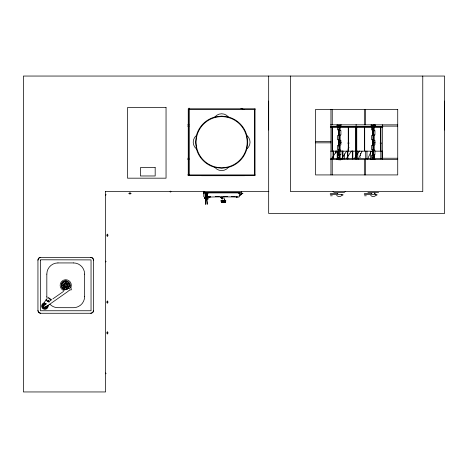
<?xml version="1.0" encoding="UTF-8"?>
<svg xmlns="http://www.w3.org/2000/svg" width="468" height="468" viewBox="0 0 468 468"><rect width="100%" height="100%" fill="white"/><g stroke="black" fill="none" stroke-linecap="round" stroke-linejoin="round"><path stroke-width="0.7" d="M268.673 129.987L268.673 101.088M444.6 129.987L444.6 101.088M205.236 197.888L205.306 198.338M205.306 198.122L205.312 197.443M205.475 198.122L205.481 197.66M205.236 197.742L205.329 196.993L205.37 197.601M205.475 198.338L205.44 198.04M205.44 197.742L205.481 197.443M205.692 195.431C205.692 192.74 205.92 196.87 205.774 195.384M205.446 197.601L205.499 196.993L205.159 196.993L205.165 197.601M205.23 198.175L205.288 198.789L205.195 198.175M205.241 197.484L205.317 197.256M205.446 197.484L205.493 197.022M205.44 198.297L205.405 198.122M205.68 197.859L205.546 204.37L205.598 203.738A8.354 0.345 89.5 0 0 205.639 201.954L205.774 199.128M225.014 200.678L224.792 201.983L225.055 200.678M206.616 196.472L206.669 197.25M37.943 260.185L38.745 258.207L40.704 257.388L90.78 257.388L92.746 258.207L93.559 260.185M225.383 200.678L225.307 201.989L225.716 201.96M225.459 201.96L225.5 200.678L225.459 201.96L224.991 201.96M222.171 199.198L222.154 199.333M90.78 257.382A2.744 2.744 0 0 1 93.553 260.138L93.559 310.524L92.74 312.484L90.78 313.267L40.704 313.267L38.756 312.472L37.943 310.524L37.943 260.138A2.744 2.744 0 0 1 40.704 257.382M225.734 200.678L225.605 201.995L225.787 200.678L221.066 200.678M225.365 202L225.436 200.678M209.687 197.092L209.962 196.771L210.255 197.092M236.469 197.081L236.749 196.765L237.036 197.081M238.575 193.032L238.774 192.722M206.575 195.367C206.411 196.882 206.528 192.722 206.628 195.431A1.287 1.287 0 0 1 205.733 194.191C206.136 192.237 205.247 194.05 204.773 193.325M340.511 142.734L340.464 142.336M61.372 284.725C61.952 278.22 72.552 281.087 69.808 287.001M70.03 286.463L70.106 285.884M66.316 289.692L66.889 289.616C62.981 290.874 59.6 285.667 62.244 282.613M196.437 135.433L195.548 142.184L196.437 148.935A26.085 26.085 0 0 0 214.882 167.38L221.633 168.269L228.384 167.38A26.085 26.085 0 0 0 246.829 148.935L247.718 142.184L246.829 135.433A26.085 26.085 0 0 0 228.384 116.988L221.633 116.099L214.882 116.988A26.085 26.085 0 0 0 196.437 135.433A8.681 8.681 0 0 0 196.437 148.935M206.47 193.547L207.102 193.465M241.301 193.547L241.623 193.225L242.863 193.547L242.863 193.237M48.192 300.52C49.21 302.275 48.877 299.35 48.485 300.538M205.353 192.524L205.119 196.753M341.815 194.641L341.658 195.285L342.781 195.285L343.05 194.641L330.227 194.641M375.845 194.641L375.687 195.285L376.81 195.285L377.079 194.641L364.262 194.641M71.604 288.967L70.843 290.195M67.655 288.972L66.567 286.761L66.912 286.498L68.451 288.031M241.283 194.05C240.423 193.571 240.412 194.489 241.26 193.881M374.622 193.793L374.628 193.085M206.745 199.309L206.721 198.795M358.312 159.102L362.027 151.187M367.579 159.061L371.294 151.152M222.265 198.069L221.82 198.052L224.517 198.11M340.464 142.804L340.488 142.167M331.537 158.769L336.714 151.006M340.675 160.068L346.648 151.106M347.841 149.315L349.04 147.525M346.267 158.722L351.526 151.006M354.294 158.594L359.553 150.877M340.505 143.091L340.575 142.98A0.661 0.468 -90 0 0 340.575 142.155L340.505 142.05M42.793 304.598L45.87 300.181L48.526 302.035M48.66 298.432L50.784 299.877M47.005 307.54L49.315 304.229M221.352 198.052L221.504 197.841C220.621 197.666 221.972 198.648 221.504 197.841M224.792 201.983L221.99 201.995L222.054 200.678M374.716 193.694L374.798 193.261M374.663 143.167L374.886 142.845A0.626 0.439 -90 0 0 374.886 142.29L374.663 141.974M223.862 202.404L223.569 202.34A1.819 0.638 -63.6 0 0 223.634 202.498L223.634 202.498A1.737 0.638 -59.7 0 1 223.587 202.404M170.305 191.178C169.393 192.301 171.639 192.301 170.726 191.178M241.236 194.267C241.002 192.734 240.961 195.232 241.225 193.711M62.601 282.151L63.063 281.794M341.412 195.77C340.084 196.946 337.603 196.841 336.662 195.238M375.441 195.77C374.113 196.946 371.633 196.841 370.697 195.238M221.82 198.052L222.119 197.841L222.154 198.221M49.228 301.456L50.994 300.216M52.878 298.888L63.59 291.365M49.122 304.668L68.375 291.137M239.195 196.08L241.751 194.191A0.866 0.866 0 0 0 241.669 193.606L241.248 193.249M340.529 143.231L340.856 142.845A0.626 0.439 -90 0 0 340.856 142.29L340.529 141.909M64.9 286.749A1.673 1.673 0 0 0 67.386 285.603A1.673 1.673 0 0 0 65.456 283.655A1.673 1.673 0 0 0 64.286 286.135C61.893 289.154 60.325 285.316 64.128 285.732L64.069 285.293C60.501 286.709 61.045 282.59 64.134 284.86L64.297 284.456C60.501 283.883 63.022 280.589 64.566 284.111L64.912 283.848C61.911 281.443 65.731 279.858 65.315 283.684L65.748 283.626C64.344 280.034 68.445 280.584 66.181 283.69L66.585 283.86C67.152 280.039 70.428 282.573 66.93 284.129L67.193 284.474C69.586 281.455 71.159 285.293 67.357 284.883L67.41 285.316C70.984 283.906 70.44 288.019 67.351 285.749L67.181 286.153L69.059 287.235M208.137 199.14L208.166 196.782M225.161 202.281L225.026 202.34A2.937 2.504 -40.2 0 1 224.587 202.498L224.459 202.533A2.948 2.592 -42.9 0 0 225.009 202.346L225.026 202.34M64.057 281.215L64.59 280.993M345.483 191.623L345.01 191.769M224.745 199.526L224.646 199.017L224.728 199.514M65.169 280.917L65.742 280.841M207.096 194.495L206.698 194.191L207.096 193.887M105.587 195.174L106.101 194.752L105.587 194.337M105.587 261.945L106.101 261.53L105.587 261.109M105.587 373.827L106.101 373.411L105.587 372.99M67.222 289.277L66.731 289.031L66.163 286.931L65.731 286.983C67.135 290.575 63.04 290.025 65.298 286.925L64.9 286.755C64.327 290.569 61.051 288.036 64.555 286.486L64.291 286.135M255.13 109.436L188.885 109.436L188.885 174.927M187.656 124.845L189.054 124.845M330.455 124.845L397.73 124.845M340.23 125.079L338.305 125.079L338.305 125.722L336.907 125.722M372.85 125.079L374.774 125.079L374.774 125.722M339.177 125.722L340.64 125.722M371.142 125.722L372.592 125.722M373.903 125.722L375.359 125.722M187.656 126.132L189.054 126.132M382.321 126.132L397.73 126.132M330.665 126.518L355.475 126.518L355.475 158.623L330.665 158.623M382.297 126.518L356.756 126.518L356.756 158.623L382.297 158.623M330.297 126.904L382.935 126.904M339.499 127.074L338.861 127.074L338.861 158.067L339.499 158.067M373.528 127.074L372.891 127.074L372.891 158.067L373.528 158.067M330.63 127.161L332.075 127.161L332.075 151.17L330.63 151.17M382.321 127.161L380.876 127.161L380.876 151.17L382.321 151.17M339.499 127.624L337.457 127.624L337.457 129.841L340.903 130.502L340.903 134.93L337.457 135.597L337.457 139.692L340.903 140.353L340.903 144.782L337.457 145.449L337.457 149.544L340.903 150.205L340.903 154.633L337.457 155.3L337.457 157.511L339.499 157.511M373.528 127.624L371.487 127.624L371.487 129.841L374.932 130.502L374.932 134.93L371.487 135.597L371.487 139.692L374.932 140.353L374.932 144.782L371.487 145.449L371.487 149.544L374.932 150.205L374.932 154.633L371.487 155.3L371.487 157.511L373.528 157.511M315.543 141.541L330.952 141.541M340.113 142.366L340.874 142.366M340.113 142.518L340.874 142.518M315.543 142.828L330.952 142.828M347.724 143.085L349.175 143.085M380.086 143.085L381.531 143.085M338.85 151.17L332.333 151.17L332.333 127.161L348.256 127.161L348.256 151.17L340.295 151.17M372.657 151.17L364.695 151.17L364.695 127.161L380.619 127.161L380.619 151.17L374.827 151.17M187.656 158.237L189.054 158.237M382.321 158.237L397.73 158.237M336.521 159.26L341.599 159.26M370.633 159.26L375.055 159.26M187.656 159.518L189.054 159.518M330.455 159.518L397.73 159.518M187.656 174.927L255.13 174.927M201.573 175.699L244.594 175.699M105.499 191.623L268.878 191.623M333.391 191.769L332.976 191.623L333.427 191.769M203.685 192.524L241.465 192.524L241.447 191.623M333.877 192.652L344.583 192.652M367.906 192.652L378.612 192.652M206.71 192.717L239.815 192.711L239.008 197.081C227.53 196.782 219.182 196.782 207.716 197.092L206.71 192.717L207.394 199.14M207.593 192.839L238.692 192.839M129.279 192.91L130.566 192.91M241.008 193.167L242.219 193.167M374.388 193.348L375.049 193.348M128.642 193.565L131.21 193.565M203.949 193.547L203.311 193.237M207.143 193.547L205.668 193.225M330.227 193.483L337.878 193.506L337.463 193.483M364.262 193.483L371.908 193.506L371.493 193.483M374.388 193.495L375.049 193.495M129.449 193.963L130.397 193.963M204.721 193.933L205.733 193.933M330.49 195.799L332.286 195.799M364.519 195.799L366.315 195.799M208.389 196.578L210.577 196.578M215.344 196.578L219.375 196.578M223.353 196.572L227.524 196.572M231.239 196.572L235.398 196.572M220.68 197.081L222.739 197.081M205.142 197.315L205.458 197.315M220.68 197.338L222.739 197.338M222.066 198.45L222.563 198.45M221.241 201.96L221.961 201.96M222.996 202.603L223.985 202.603M57.95 262.934L73.529 262.934M46.619 299.836L46.455 299.818A2.644 0.684 34.9 0 0 46.145 299.906M66.316 280.917L67.427 281.215M222.13 202.404L221.709 202.176L222.089 202.334A2.732 1.884 51.6 0 0 222.475 202.498L221.896 202.305M222.563 202.527L222.475 202.498A2.82 2.042 54.9 0 1 222.107 202.346L222.107 202.346M222.124 198.438L222.002 198.391A2.281 2.159 -9.2 0 1 221.446 198.069L221.335 197.964A2.638 2.153 -28.8 0 1 221.042 197.49L222.048 198.391A2.281 1.182 68.4 0 1 221.651 198.069L221.534 197.964A2.638 1.714 48.3 0 1 221.042 197.49M240.903 108.301L244.179 109.658M64.057 289.394L64.59 289.616M222.271 198.052L221.937 197.905M241.225 193.372L241.576 193.67A0.72 0.72 0 0 1 241.64 194.156L240.821 194.548M207.745 192.728L207.962 193.038M45.414 304.469L44.723 304.153L43.15 305.259L43.319 307.178L45.068 307.991L46.642 306.879L46.56 305.92M47.929 297.233L51.708 299.871M46.092 299.865L49.251 302.071M62.601 288.464L63.519 289.171M61.893 287.539L62.244 288.001M222.973 202.498L222.897 202.498A2.457 2.071 -48.5 0 1 222.569 202.346L222.897 202.498A2.363 1.977 -42.9 0 1 222.674 202.404M206.733 199.298L206.985 201.96A8.383 0.345 87.8 0 0 207.113 203.744L207.189 204.364L207.184 203.147M61.296 285.304L61.372 285.884M221.341 200.678L221.592 202L221.51 200.678M205.2 198.297L205.236 198.122M222.019 200.678L222.142 201.96M206.809 198.537L207.184 203.089M206.716 197.209L206.675 196.332M239.247 192.711L239.259 193.348M238.563 192.711L238.581 193.348M237.182 196.572L237.194 197.081M236.726 196.572L236.744 197.081M223.564 200.678L223.593 201.989M223.335 200.678L223.365 201.989M209.974 196.578L209.986 197.092M209.518 196.578L209.529 197.092M207.956 192.717L207.968 193.36M207.277 192.717L207.289 193.36M207.102 196.864L207.149 198.918M206.862 195.343L206.885 196.373M206.926 196.607L206.985 199.169M205.452 196.607L205.511 199.175M205.142 197.408L205.165 198.368M204.779 191.623L204.797 192.524M203.668 191.623L203.785 196.753M422.768 76.05L422.768 191.623L290.505 191.623L290.505 76.05M382.321 124.757L382.321 159.606M382.081 151.012L382.081 158.968M380.8 143.05L380.8 158.968M375.055 124.488L375.055 125.874L371.206 125.874L371.206 124.488M374.523 154.627L374.523 159.693M373.961 131.075L373.961 125.231L372.458 125.231L372.458 128.156M373.961 134.726L373.961 140.57M373.961 144.945L373.961 150.79M373.961 154.44L373.961 159.553M373.873 125.231L373.873 131.075M373.873 134.726L373.873 140.57M373.873 144.945L373.873 150.79M373.873 154.44L373.873 159.553M373.698 125.231L373.698 130.344M373.698 134.726L373.698 139.838M373.698 144.945L373.698 150.058M373.698 154.44L373.698 159.553M373.54 125.231L373.54 159.553M372.721 125.231L372.721 128.156M372.721 129.613L372.721 135.457M372.721 139.838L372.721 145.677M372.721 149.327L372.721 155.903M372.721 157.359L372.721 159.553M372.686 150.579L372.686 155.645M372.686 157.815L372.686 159.26M372.546 125.231L372.546 128.156M372.546 129.613L372.546 135.457M372.546 139.838L372.546 145.677M372.546 149.327L372.546 155.903M372.546 157.359L372.546 159.553M372.458 129.613L372.458 135.457M372.458 139.838L372.458 145.677M372.458 149.327L372.458 155.903M372.458 157.359L372.458 159.553M370.533 151.79L370.533 159.009M366.959 151.012L366.959 158.968M365.625 109.436L365.625 124.845M365.678 151.012L365.678 158.968M365.625 159.518L365.625 174.927M364.338 109.436L364.338 124.845M364.338 159.518L364.338 174.927M360.582 153.422L360.582 153.832M360.582 155.189L360.582 155.592M360.582 156.95L360.582 157.359M357.763 150.918L357.763 158.939M356.669 126.301L356.669 127.758M356.411 126.301L356.411 127.758M356.113 124.488L356.113 159.26M355.651 156.733L355.651 158.898M352.825 150.918L352.825 158.939M352.31 150.918L352.31 158.939M347.888 150.918L347.888 158.939M347.373 150.918L347.373 158.939M344.401 153.89L344.401 158.939M342.95 150.918L342.904 159.009M342.436 150.918L342.436 158.939M341.026 124.488L341.026 125.874L337.176 125.874L337.176 124.488M340.488 126.301L340.488 127.758M340.23 126.301L340.23 127.758M339.932 130.601L339.932 125.488L338.428 125.488L338.428 127.682M339.932 134.983L339.932 140.821M339.932 145.203L339.932 150.316M339.932 154.697L339.932 159.81M339.844 125.488L339.844 130.601M339.844 134.983L339.844 140.821M339.844 145.203L339.844 150.316M339.844 154.697L339.844 159.81M339.669 125.488L339.669 130.601M339.669 134.983L339.669 140.821M339.669 145.203L339.669 150.316M339.669 154.697L339.669 159.81M339.511 125.488L339.511 159.81M338.516 125.488L338.516 127.682M338.516 129.87L338.516 135.714M338.516 139.365L338.516 145.934M338.516 149.584L338.516 155.429M338.516 157.617L338.516 159.81M338.428 129.87L338.428 135.714M338.428 139.365L338.428 145.934M338.428 149.584L338.428 155.429M338.428 157.617L338.428 159.81M337.592 150.86L337.592 159.489M337.206 150.86L337.206 159.489M336.235 151.07L336.235 152.509M335.433 150.959L335.433 153.124M333.351 150.86L333.351 158.775M332.97 150.86L332.97 158.775M332.239 109.436L332.239 124.845M332.239 159.518L332.239 174.927M330.952 109.436L330.952 174.927M268.673 76.05L268.673 213.455L444.6 213.455L444.6 76.05L23.4 76.05L23.4 391.95L105.587 391.95L105.587 191.535M254.376 109.436L254.376 174.927M189.054 108.067L189.054 174.927M107.921 234.872L107.921 235.819M107.921 301.644L107.921 302.597M107.921 332.344L107.921 333.292M107.529 234.059L107.529 236.627M107.529 300.836L107.529 303.404M107.529 331.537L107.529 334.105M106.868 234.702L106.868 235.989M106.868 301.48L106.868 302.761M106.868 332.175L106.868 333.462M84.655 274.119L84.655 296.49M46.823 274.119L46.823 296.49M40.704 313.273A2.767 2.767 0 0 1 37.949 310.471M93.553 310.471A2.79 2.79 0 0 1 90.78 313.273M206.072 194.735A1.094 1.094 0 0 1 206.072 193.647M240.23 194.834A1.287 1.287 0 0 1 239.762 195.302M374.605 142.155A0.661 0.468 -90 0 1 374.611 142.98M214.882 116.988A8.681 8.681 0 0 1 228.384 116.988M246.829 135.433A8.681 8.681 0 0 1 246.829 148.935M228.384 167.38A8.681 8.681 0 0 1 214.882 167.38M84.638 296.49A11.156 11.156 0 0 1 73.529 307.698L57.95 307.675A11.156 11.156 0 0 1 50.082 304.399M47.098 298.912A11.156 11.156 0 0 1 46.841 296.49M46.841 274.119A11.156 11.156 0 0 1 57.95 262.917M73.529 262.917A11.156 11.156 0 0 1 84.638 274.119M64.303 290.698A5.581 5.581 0 0 1 60.349 283.865A5.581 5.581 0 0 1 67.187 279.917A5.581 5.581 0 0 1 71.124 286.755M47.578 305.949A2.685 2.685 0 0 1 45.367 308.71A2.685 2.685 0 0 1 42.336 306.879A2.685 2.685 0 0 1 43.758 303.638M68.498 288.528A1.287 1.252 54.9 0 1 68.55 288.2M70.446 287.329A1.287 1.252 54.9 0 1 71.113 288.054M70.428 287.399A1.188 1.158 54.9 0 1 70.686 287.568M70.896 287.797A1.188 1.158 54.9 0 1 71.042 288.072M70.399 287.457A1.123 1.094 54.9 0 1 70.645 287.615M48.058 305.505A3.212 3.212 0 0 1 45.46 309.231A3.212 3.212 0 0 1 41.734 306.634A3.212 3.212 0 0 1 44.331 302.907M46.227 306.3A1.345 1.345 0 0 1 46.121 306.639M44.864 304.726A1.012 1.012 0 0 1 45.127 304.744A1.345 1.345 0 0 0 43.612 305.668A1.345 1.345 0 0 0 44.331 307.295A1.345 1.345 0 0 0 46.034 306.792A1.012 1.012 0 0 1 45.659 307.154M43.588 305.838A1.012 1.012 0 0 0 43.606 306.446A1.012 1.012 0 0 0 43.746 306.768A1.012 1.012 0 0 0 43.969 307.043A1.012 1.012 0 0 0 44.249 307.254M43.588 305.75A1.012 1.012 0 0 1 43.717 305.423A1.012 1.012 0 0 1 43.922 305.142A1.012 1.012 0 0 1 44.197 304.92A1.012 1.012 0 0 1 44.782 304.75M46.203 306.388A1.012 1.012 0 0 1 46.075 306.715M45.595 307.219A1.012 1.012 0 0 1 45.273 307.359A1.012 1.012 0 0 1 44.928 307.417A1.012 1.012 0 0 1 44.337 307.271M45.981 306.756A1.287 1.287 0 0 1 44.355 307.236A1.287 1.287 0 0 1 43.67 305.686A1.287 1.287 0 0 1 45.115 304.803M67.538 289.048A1.287 1.252 54.9 0 1 68.989 288.031A1.287 1.252 54.9 0 1 70.03 289.516A1.287 1.252 54.9 0 1 68.58 290.534M42.395 306.183A2.504 2.504 0 0 0 45.337 308.535A2.504 2.504 0 0 0 47.286 305.311A2.568 2.568 0 0 1 44.899 308.64A2.568 2.568 0 0 1 42.448 305.3A2.568 2.568 0 0 1 46.367 303.966A2.504 2.504 0 0 0 42.401 305.856M46.063 299.848A2.603 0.673 34.9 0 1 46.537 299.754M224.131 200.678L224.119 201.995L224.154 200.678M224.342 200.678L224.33 201.983L224.365 200.678M205.44 198.175L205.458 198.789L205.405 198.175M40.359 260.091L40.459 310.758L91.038 310.752L91.049 259.892L40.774 259.793L40.359 260.091M224.921 202.176L224.786 202.34A2.785 2.574 24.3 0 1 224.236 202.527L224.927 202.176L224.236 202.527A2.697 2.451 19 0 0 224.769 202.346L224.897 202.211M205.037 198.046L204.487 198.572L204.457 197.209L205.025 197.736L204.475 198.075L205.037 198.046M221.645 201.989L221.393 200.678L221.61 201.96M166.046 107.546L127.518 107.546L127.518 178.179L166.046 178.179L166.046 107.546M255.019 108.798L188.247 108.798L188.247 175.57L255.019 175.57L255.019 108.798M397.73 109.436L315.543 109.436L315.543 174.927L397.73 174.927L397.73 109.436M364.437 127.161L348.514 127.161L348.514 151.17L364.437 151.17L364.437 127.161M155.177 167.626L140.406 167.626L140.406 175.974L155.177 175.974L155.177 167.626M205.025 197.736L204.469 197.707L205.025 197.736M221.352 201.995L221.107 200.678L221.352 201.995M222.844 201.995L222.745 200.678L222.844 201.995M222.628 201.983L222.534 200.678L222.628 201.983M208.857 164.315A25.553 25.553 0 0 0 247.186 142.184A25.553 25.553 0 0 0 208.857 120.054A25.553 25.553 0 0 0 208.857 164.315M65.263 285.925A0.784 0.784 0 0 0 66.514 285.41A0.784 0.784 0 0 0 65.444 284.585A0.784 0.784 0 0 0 65.263 285.925"/></g></svg>
